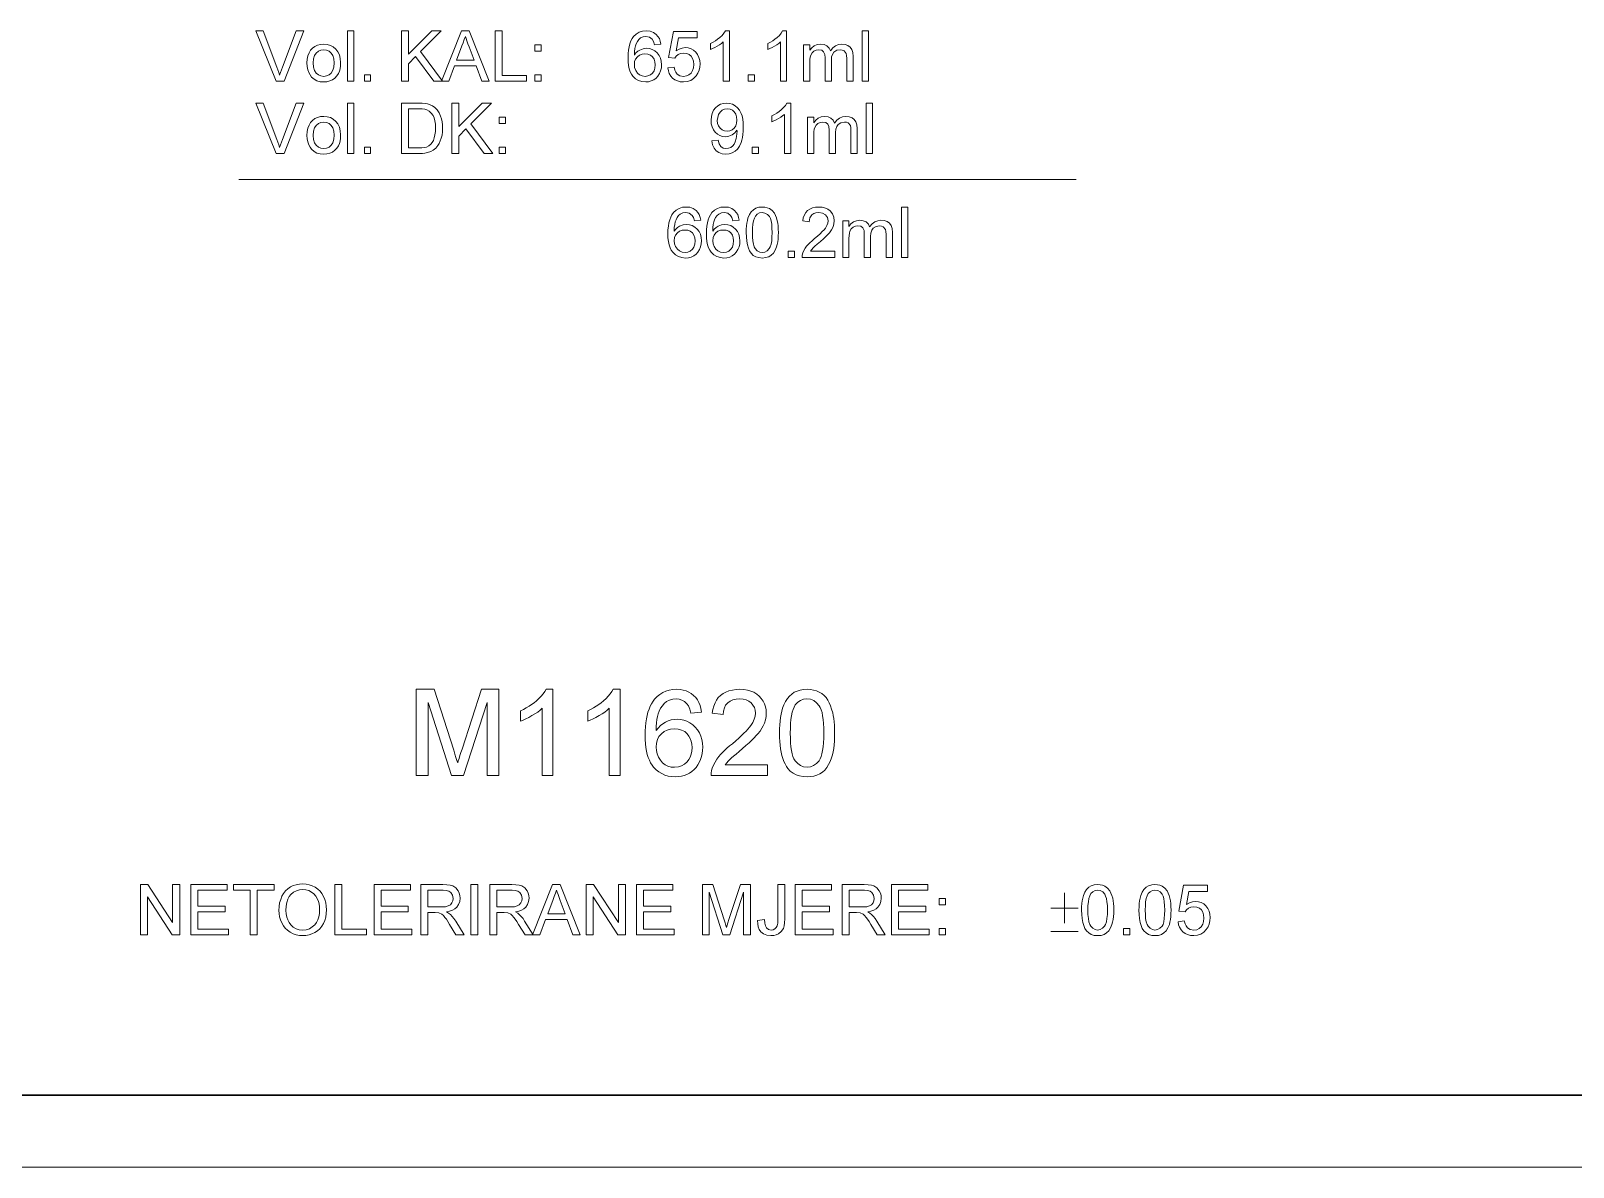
# Model space of a CAD drawing. Extents: x -99 to 297, y 0 to 420.
# Drawn here: x 35.1 to 142.4, y 0 to 79 of the extents above; entities that cross this region are included whole.
import ezdxf

# ---------------------------------------------------------------- set-up
doc = ezdxf.new("R2010")
doc.units = 0

msp = doc.modelspace()

# ---------------------------------------------------------------- linework, layer by layer
at = {"color": 7, "lineweight": 18}
msp.add_line((49.57, 68.64), (107.81, 68.64), dxfattribs=at)
at = {"color": 7, "lineweight": 30}
msp.add_line((20, 5), (292, 5), dxfattribs=at)
at = {"color": 7, "lineweight": 13}
msp.add_line((0, 0), (297, 0), dxfattribs=at)
for points in [[(52.17, 75.47), (50.76, 78.97), (51.28, 78.97), (52.23, 76.45), (52.3, 76.26), (52.37, 76.07), (52.42, 75.89), (52.48, 76.07), (52.55, 76.26), (52.61, 76.45), (53.57, 78.97), (54.09, 78.97), (52.73, 75.47)], [(57.14, 75.47), (57.14, 78.97), (57.58, 78.97), (57.58, 75.47)], [(60.88, 75.47), (60.88, 78.97), (61.37, 78.97), (61.37, 77.35), (62.99, 78.97), (63.65, 78.97), (62.21, 77.53), (63.75, 75.47), (63.15, 75.47), (61.87, 77.19), (61.37, 76.69), (61.37, 75.47)], [(63.67, 75.47), (65.06, 78.97), (65.6, 78.97), (66.99, 75.47), (66.47, 75.47), (66.08, 76.54), (64.58, 76.54), (64.19, 75.47)], [(64.72, 76.93), (65.94, 76.93), (65.59, 77.87), (65.51, 78.08), (65.44, 78.27), (65.38, 78.44), (65.33, 78.58), (65.25, 78.37), (65.17, 78.15), (65.09, 77.94)], [(67.4, 75.47), (67.4, 78.97), (67.89, 78.97), (67.89, 75.86), (69.59, 75.86), (69.59, 75.47)], [(78.92, 78.05), (78.49, 78), (78.42, 78.23), (78.32, 78.39), (78.13, 78.53), (77.89, 78.58), (77.69, 78.56), (77.5, 78.48), (77.39, 78.37), (77.29, 78.24), (77.2, 78.08), (77.15, 77.93), (77.11, 77.75), (77.09, 77.54), (77.08, 77.29), (77.19, 77.44), (77.32, 77.55), (77.46, 77.64), (77.69, 77.73), (77.93, 77.76), (78.14, 77.74), (78.33, 77.68), (78.51, 77.58), (78.67, 77.44), (78.8, 77.27), (78.9, 77.08), (78.95, 76.86), (78.97, 76.62), (78.96, 76.41), (78.91, 76.2), (78.83, 76.01), (78.72, 75.83), (78.59, 75.69), (78.43, 75.57), (78.26, 75.49), (78.07, 75.44), (77.87, 75.42), (77.61, 75.45), (77.37, 75.52), (77.16, 75.64), (76.98, 75.82), (76.88, 75.96), (76.79, 76.13), (76.72, 76.34), (76.68, 76.57), (76.65, 76.82), (76.64, 77.11), (76.65, 77.39), (76.67, 77.64), (76.71, 77.87), (76.76, 78.08), (76.83, 78.27), (76.92, 78.43), (77.02, 78.57), (77.2, 78.75), (77.41, 78.87), (77.65, 78.95), (77.92, 78.97), (78.18, 78.94), (78.41, 78.86), (78.6, 78.73), (78.72, 78.59), (78.82, 78.43), (78.88, 78.25)], [(79.41, 76.4), (79.85, 76.44), (79.89, 76.25), (79.96, 76.09), (80.06, 75.97), (80.25, 75.85), (80.5, 75.81), (80.7, 75.84), (80.88, 75.91), (81.02, 76.04), (81.12, 76.21), (81.19, 76.41), (81.21, 76.64), (81.19, 76.87), (81.13, 77.05), (81.03, 77.21), (80.89, 77.32), (80.72, 77.39), (80.5, 77.42), (80.3, 77.39), (80.13, 77.32), (80, 77.21), (79.9, 77.08), (79.46, 77.13), (79.8, 78.92), (81.45, 78.92), (81.45, 78.49), (80.16, 78.49), (79.99, 77.58), (80.19, 77.71), (80.4, 77.78), (80.62, 77.81), (80.83, 77.79), (81.02, 77.73), (81.19, 77.63), (81.35, 77.49), (81.48, 77.32), (81.57, 77.12), (81.63, 76.91), (81.65, 76.67), (81.63, 76.44), (81.58, 76.23), (81.5, 76.03), (81.38, 75.85), (81.2, 75.66), (81, 75.53), (80.76, 75.45), (80.49, 75.42), (80.27, 75.44), (80.08, 75.49), (79.9, 75.57), (79.74, 75.69), (79.61, 75.83), (79.51, 76), (79.45, 76.19)], [(83.69, 75.47), (83.25, 75.47), (83.25, 78.2), (83.13, 78.1), (83, 78), (82.84, 77.9), (82.67, 77.81), (82.52, 77.74), (82.38, 77.68), (82.38, 78.1), (82.55, 78.19), (82.72, 78.28), (82.87, 78.39), (83.02, 78.51), (83.18, 78.66), (83.31, 78.82), (83.41, 78.97), (83.69, 78.97)], [(87.67, 75.47), (87.24, 75.47), (87.24, 78.2), (87.12, 78.1), (86.98, 78), (86.82, 77.9), (86.66, 77.81), (86.5, 77.74), (86.36, 77.68), (86.36, 78.1), (86.54, 78.19), (86.71, 78.28), (86.86, 78.39), (87, 78.51), (87.17, 78.66), (87.3, 78.82), (87.39, 78.97), (87.67, 78.97)], [(92.92, 75.47), (92.92, 78.97), (93.36, 78.97), (93.36, 75.47)], [(54.32, 76.74), (54.33, 77), (54.38, 77.24), (54.46, 77.44), (54.57, 77.62), (54.7, 77.77), (54.87, 77.89), (55.06, 77.98), (55.26, 78.03), (55.49, 78.05), (55.73, 78.03), (55.95, 77.96), (56.15, 77.86), (56.33, 77.71), (56.47, 77.52), (56.57, 77.31), (56.63, 77.05), (56.65, 76.77), (56.64, 76.54), (56.62, 76.34), (56.57, 76.16), (56.51, 76.01), (56.4, 75.84), (56.26, 75.69), (56.09, 75.58), (55.9, 75.49), (55.7, 75.44), (55.49, 75.42), (55.24, 75.44), (55.01, 75.51), (54.82, 75.61), (54.64, 75.76), (54.53, 75.91), (54.44, 76.08), (54.37, 76.27), (54.33, 76.49)], [(54.76, 76.74), (54.78, 76.45), (54.85, 76.22), (54.96, 76.04), (55.11, 75.91), (55.29, 75.84), (55.49, 75.81), (55.68, 75.84), (55.86, 75.92), (56.01, 76.04), (56.12, 76.23), (56.19, 76.46), (56.21, 76.75), (56.19, 77.03), (56.12, 77.25), (56.01, 77.43), (55.86, 77.56), (55.68, 77.63), (55.49, 77.66), (55.29, 77.63), (55.11, 77.56), (54.96, 77.43), (54.85, 77.25), (54.78, 77.02)], [(70.17, 77.56), (70.17, 78), (70.61, 78), (70.61, 77.56)], [(77.08, 76.63), (77.1, 76.42), (77.18, 76.22), (77.29, 76.04), (77.44, 75.92), (77.62, 75.84), (77.83, 75.81), (78.03, 75.84), (78.2, 75.91), (78.34, 76.03), (78.45, 76.19), (78.51, 76.38), (78.54, 76.61), (78.51, 76.83), (78.45, 77.01), (78.34, 77.16), (78.2, 77.28), (78.02, 77.35), (77.81, 77.37), (77.62, 77.35), (77.45, 77.28), (77.29, 77.16), (77.17, 77.01), (77.1, 76.84)], [(88.84, 75.47), (88.84, 78), (89.28, 78), (89.28, 77.62), (89.41, 77.79), (89.59, 77.93), (89.79, 78.02), (90.02, 78.05), (90.27, 78.02), (90.47, 77.93), (90.62, 77.78), (90.72, 77.59), (90.88, 77.79), (91.06, 77.93), (91.27, 78.02), (91.5, 78.05), (91.74, 78.03), (91.93, 77.96), (92.09, 77.84), (92.2, 77.68), (92.27, 77.46), (92.29, 77.2), (92.29, 75.47), (91.85, 75.47), (91.85, 77.05), (91.84, 77.26), (91.81, 77.41), (91.66, 77.59), (91.54, 77.64), (91.4, 77.66), (91.16, 77.62), (90.96, 77.48), (90.86, 77.34), (90.8, 77.16), (90.79, 76.92), (90.79, 75.47), (90.35, 75.47), (90.35, 77.1), (90.32, 77.34), (90.24, 77.52), (90.11, 77.62), (89.9, 77.66), (89.73, 77.64), (89.57, 77.57), (89.44, 77.45), (89.35, 77.29), (89.31, 77.15), (89.29, 76.98), (89.28, 76.77), (89.28, 75.47)], [(58.31, 75.47), (58.31, 75.91), (58.74, 75.91), (58.74, 75.47)], [(70.17, 75.47), (70.17, 75.91), (70.61, 75.91), (70.61, 75.47)], [(85, 75.47), (85, 75.91), (85.44, 75.91), (85.44, 75.47)], [(52.17, 70.45), (50.76, 73.95), (51.28, 73.95), (52.23, 71.43), (52.3, 71.23), (52.37, 71.04), (52.42, 70.86), (52.48, 71.05), (52.55, 71.24), (52.61, 71.43), (53.57, 73.95), (54.09, 73.95), (52.73, 70.45)], [(54.32, 71.71), (54.33, 71.97), (54.38, 72.21), (54.46, 72.42), (54.57, 72.6), (54.7, 72.74), (54.87, 72.87), (55.06, 72.95), (55.26, 73.01), (55.49, 73.02), (55.73, 73), (55.95, 72.94), (56.15, 72.83), (56.33, 72.68), (56.47, 72.5), (56.57, 72.28), (56.63, 72.03), (56.65, 71.75), (56.64, 71.52), (56.62, 71.31), (56.57, 71.14), (56.51, 70.98), (56.4, 70.81), (56.26, 70.67), (56.09, 70.55), (55.9, 70.47), (55.7, 70.42), (55.49, 70.4), (55.24, 70.42), (55.01, 70.48), (54.82, 70.59), (54.64, 70.74), (54.53, 70.88), (54.44, 71.05), (54.37, 71.25), (54.33, 71.47)], [(57.14, 70.45), (57.14, 73.95), (57.58, 73.95), (57.58, 70.45)], [(60.88, 70.45), (60.88, 73.95), (62.08, 73.95), (62.32, 73.94), (62.53, 73.92), (62.69, 73.9), (62.88, 73.84), (63.05, 73.75), (63.2, 73.65), (63.37, 73.48), (63.51, 73.28), (63.61, 73.05), (63.67, 72.86), (63.72, 72.66), (63.74, 72.44), (63.75, 72.22), (63.74, 71.96), (63.71, 71.72), (63.66, 71.51), (63.59, 71.32), (63.51, 71.15), (63.42, 71), (63.27, 70.82), (63.1, 70.68), (62.92, 70.58), (62.69, 70.51), (62.52, 70.47), (62.34, 70.45), (62.13, 70.45)], [(61.37, 70.84), (62.09, 70.84), (62.3, 70.84), (62.48, 70.86), (62.62, 70.9), (62.79, 70.98), (62.93, 71.09), (63.02, 71.21), (63.11, 71.36), (63.17, 71.54), (63.22, 71.74), (63.25, 71.97), (63.26, 72.22), (63.25, 72.49), (63.22, 72.72), (63.17, 72.92), (63.09, 73.08), (62.96, 73.26), (62.82, 73.39), (62.66, 73.48), (62.52, 73.53), (62.32, 73.55), (62.08, 73.56), (61.37, 73.56)], [(64.38, 70.45), (64.38, 73.95), (64.87, 73.95), (64.87, 72.33), (66.49, 73.95), (67.15, 73.95), (65.71, 72.5), (67.25, 70.45), (66.65, 70.45), (65.37, 72.16), (64.87, 71.66), (64.87, 70.45)], [(67.69, 72.54), (67.69, 72.97), (68.12, 72.97), (68.12, 72.54)], [(82.46, 71.32), (82.9, 71.37), (82.97, 71.11), (83.09, 70.93), (83.25, 70.82), (83.45, 70.79), (83.63, 70.81), (83.79, 70.87), (83.92, 70.97), (84.02, 71.1), (84.09, 71.26), (84.16, 71.48), (84.19, 71.64), (84.21, 71.81), (84.22, 71.99), (84.21, 72.07), (84.07, 71.89), (83.88, 71.74), (83.65, 71.65), (83.41, 71.61), (83.21, 71.63), (83.03, 71.69), (82.86, 71.79), (82.71, 71.93), (82.58, 72.1), (82.49, 72.3), (82.43, 72.52), (82.42, 72.76), (82.44, 73.02), (82.49, 73.24), (82.59, 73.45), (82.72, 73.62), (82.88, 73.76), (83.06, 73.87), (83.27, 73.93), (83.49, 73.95), (83.7, 73.93), (83.9, 73.87), (84.09, 73.76), (84.26, 73.62), (84.4, 73.45), (84.51, 73.24), (84.57, 73.06), (84.62, 72.83), (84.64, 72.57), (84.65, 72.27), (84.65, 72.01), (84.63, 71.78), (84.6, 71.56), (84.56, 71.37), (84.51, 71.21), (84.4, 70.96), (84.26, 70.76), (84.09, 70.6), (83.89, 70.49), (83.67, 70.42), (83.43, 70.4), (83.18, 70.42), (82.96, 70.51), (82.77, 70.64), (82.62, 70.82), (82.52, 71.05)], [(84.21, 72.77), (84.19, 73), (84.13, 73.19), (84.03, 73.35), (83.9, 73.46), (83.74, 73.53), (83.55, 73.56), (83.36, 73.53), (83.19, 73.46), (83.05, 73.33), (82.94, 73.16), (82.88, 72.96), (82.85, 72.74), (82.87, 72.53), (82.94, 72.36), (83.04, 72.21), (83.18, 72.09), (83.35, 72.02), (83.54, 72), (83.73, 72.02), (83.89, 72.09), (84.03, 72.21), (84.13, 72.36), (84.19, 72.55)], [(87.96, 70.45), (87.52, 70.45), (87.52, 73.17), (87.4, 73.08), (87.27, 72.98), (87.11, 72.88), (86.94, 72.79), (86.79, 72.72), (86.65, 72.66), (86.65, 73.07), (86.82, 73.16), (86.99, 73.26), (87.14, 73.36), (87.29, 73.48), (87.45, 73.64), (87.58, 73.79), (87.68, 73.95), (87.96, 73.95)], [(89.12, 70.45), (89.12, 72.97), (89.56, 72.97), (89.56, 72.59), (89.7, 72.77), (89.87, 72.91), (90.08, 72.99), (90.31, 73.02), (90.56, 72.99), (90.75, 72.9), (90.9, 72.76), (91, 72.56), (91.16, 72.76), (91.35, 72.91), (91.56, 72.99), (91.79, 73.02), (92.02, 73), (92.22, 72.93), (92.37, 72.82), (92.49, 72.65), (92.55, 72.44), (92.58, 72.18), (92.58, 70.45), (92.14, 70.45), (92.14, 72.02), (92.13, 72.24), (92.1, 72.39), (91.95, 72.57), (91.83, 72.62), (91.69, 72.63), (91.44, 72.59), (91.25, 72.46), (91.15, 72.32), (91.09, 72.13), (91.07, 71.9), (91.07, 70.45), (90.63, 70.45), (90.63, 72.07), (90.61, 72.32), (90.53, 72.49), (90.39, 72.6), (90.19, 72.63), (90.01, 72.61), (89.85, 72.54), (89.72, 72.42), (89.63, 72.26), (89.59, 72.13), (89.57, 71.95), (89.56, 71.74), (89.56, 70.45)], [(93.21, 70.45), (93.21, 73.95), (93.65, 73.95), (93.65, 70.45)], [(54.76, 71.71), (54.78, 71.43), (54.85, 71.2), (54.96, 71.02), (55.11, 70.89), (55.29, 70.81), (55.49, 70.79), (55.68, 70.81), (55.86, 70.89), (56.01, 71.02), (56.12, 71.2), (56.19, 71.44), (56.21, 71.72), (56.19, 72), (56.12, 72.23), (56.01, 72.4), (55.86, 72.53), (55.68, 72.61), (55.49, 72.63), (55.29, 72.61), (55.11, 72.53), (54.96, 72.4), (54.85, 72.23), (54.78, 71.99)], [(58.31, 70.45), (58.31, 70.88), (58.74, 70.88), (58.74, 70.45)], [(67.69, 70.45), (67.69, 70.88), (68.12, 70.88), (68.12, 70.45)], [(85.28, 70.45), (85.28, 70.88), (85.72, 70.88), (85.72, 70.45)], [(81.7, 65.81), (81.26, 65.76), (81.19, 65.99), (81.1, 66.15), (80.9, 66.3), (80.66, 66.34), (80.46, 66.32), (80.27, 66.24), (80.16, 66.13), (80.06, 66), (79.98, 65.84), (79.92, 65.69), (79.89, 65.51), (79.86, 65.3), (79.85, 65.06), (79.96, 65.2), (80.09, 65.31), (80.23, 65.4), (80.47, 65.49), (80.71, 65.52), (80.92, 65.5), (81.11, 65.44), (81.28, 65.34), (81.44, 65.2), (81.58, 65.03), (81.67, 64.84), (81.73, 64.62), (81.75, 64.38), (81.73, 64.17), (81.68, 63.96), (81.6, 63.77), (81.5, 63.6), (81.37, 63.45), (81.21, 63.34), (81.04, 63.25), (80.85, 63.2), (80.64, 63.18), (80.38, 63.21), (80.15, 63.28), (79.94, 63.41), (79.76, 63.58), (79.65, 63.72), (79.57, 63.89), (79.5, 64.1), (79.45, 64.33), (79.42, 64.58), (79.41, 64.87), (79.42, 65.15), (79.45, 65.4), (79.48, 65.63), (79.54, 65.84), (79.61, 66.03), (79.69, 66.19), (79.8, 66.34), (79.98, 66.51), (80.19, 66.63), (80.42, 66.71), (80.69, 66.73), (80.95, 66.71), (81.18, 66.62), (81.38, 66.49), (81.5, 66.35), (81.59, 66.2), (81.66, 66.01)], [(84.37, 65.81), (83.94, 65.76), (83.87, 65.99), (83.77, 66.15), (83.57, 66.3), (83.34, 66.34), (83.14, 66.32), (82.95, 66.24), (82.83, 66.13), (82.73, 66), (82.65, 65.84), (82.6, 65.69), (82.56, 65.51), (82.54, 65.3), (82.53, 65.06), (82.64, 65.2), (82.77, 65.31), (82.91, 65.4), (83.14, 65.49), (83.38, 65.52), (83.59, 65.5), (83.78, 65.44), (83.96, 65.34), (84.12, 65.2), (84.25, 65.03), (84.35, 64.84), (84.4, 64.62), (84.42, 64.38), (84.41, 64.17), (84.36, 63.96), (84.28, 63.77), (84.17, 63.6), (84.04, 63.45), (83.88, 63.34), (83.71, 63.25), (83.52, 63.2), (83.31, 63.18), (83.06, 63.21), (82.82, 63.28), (82.61, 63.41), (82.43, 63.58), (82.33, 63.72), (82.24, 63.89), (82.17, 64.1), (82.13, 64.33), (82.1, 64.58), (82.09, 64.87), (82.1, 65.15), (82.12, 65.4), (82.16, 65.63), (82.21, 65.84), (82.28, 66.03), (82.37, 66.19), (82.47, 66.34), (82.65, 66.51), (82.86, 66.63), (83.1, 66.71), (83.36, 66.73), (83.63, 66.71), (83.86, 66.62), (84.05, 66.49), (84.17, 66.35), (84.27, 66.2), (84.33, 66.01)], [(84.86, 64.96), (84.86, 65.19), (84.88, 65.41), (84.9, 65.61), (84.94, 65.8), (84.98, 65.96), (85.08, 66.2), (85.21, 66.39), (85.36, 66.54), (85.53, 66.65), (85.74, 66.71), (85.98, 66.73), (86.15, 66.72), (86.32, 66.68), (86.47, 66.62), (86.67, 66.48), (86.82, 66.3), (86.89, 66.14), (86.96, 65.97), (87.02, 65.78), (87.05, 65.61), (87.08, 65.42), (87.09, 65.2), (87.1, 64.96), (87.09, 64.72), (87.08, 64.5), (87.05, 64.3), (87.02, 64.12), (86.97, 63.96), (86.88, 63.72), (86.75, 63.53), (86.6, 63.38), (86.42, 63.27), (86.21, 63.21), (85.98, 63.18), (85.74, 63.21), (85.53, 63.27), (85.35, 63.37), (85.2, 63.52), (85.09, 63.69), (85.01, 63.88), (84.94, 64.11), (84.9, 64.36), (84.87, 64.65)], [(91.03, 63.67), (91.03, 63.23), (88.75, 63.23), (88.76, 63.39), (88.8, 63.54), (88.86, 63.7), (88.95, 63.86), (89.06, 64.01), (89.17, 64.13), (89.29, 64.25), (89.44, 64.39), (89.61, 64.53), (89.82, 64.71), (90, 64.87), (90.15, 65.02), (90.27, 65.15), (90.36, 65.26), (90.46, 65.44), (90.53, 65.6), (90.55, 65.77), (90.5, 65.99), (90.37, 66.18), (90.16, 66.3), (89.9, 66.34), (89.71, 66.33), (89.55, 66.27), (89.42, 66.18), (89.28, 65.98), (89.23, 65.71), (88.8, 65.76), (88.83, 65.98), (88.9, 66.18), (89, 66.35), (89.13, 66.48), (89.29, 66.59), (89.47, 66.67), (89.68, 66.72), (89.91, 66.73), (90.15, 66.72), (90.36, 66.66), (90.54, 66.58), (90.7, 66.46), (90.86, 66.25), (90.95, 66.03), (90.98, 65.77), (90.96, 65.56), (90.91, 65.36), (90.8, 65.15), (90.65, 64.93), (90.54, 64.81), (90.4, 64.67), (90.23, 64.51), (90.02, 64.33), (89.79, 64.14), (89.63, 64), (89.52, 63.9), (89.41, 63.78), (89.32, 63.67)], [(95.65, 63.23), (95.65, 66.73), (96.09, 66.73), (96.09, 63.23)], [(85.3, 64.96), (85.3, 64.64), (85.33, 64.37), (85.37, 64.14), (85.42, 63.97), (85.49, 63.84), (85.63, 63.69), (85.8, 63.6), (85.98, 63.57), (86.16, 63.6), (86.32, 63.69), (86.46, 63.84), (86.53, 63.97), (86.59, 64.14), (86.63, 64.37), (86.65, 64.64), (86.66, 64.96), (86.65, 65.27), (86.63, 65.54), (86.59, 65.76), (86.54, 65.94), (86.47, 66.07), (86.33, 66.22), (86.16, 66.31), (85.97, 66.34), (85.79, 66.32), (85.63, 66.24), (85.5, 66.1), (85.43, 65.96), (85.37, 65.77), (85.33, 65.54), (85.3, 65.27)], [(91.57, 63.23), (91.57, 65.76), (92, 65.76), (92, 65.38), (92.14, 65.55), (92.31, 65.69), (92.52, 65.78), (92.75, 65.81), (93, 65.78), (93.2, 65.69), (93.35, 65.54), (93.44, 65.35), (93.61, 65.55), (93.79, 65.69), (94, 65.78), (94.23, 65.81), (94.46, 65.79), (94.66, 65.72), (94.81, 65.6), (94.93, 65.44), (95, 65.23), (95.02, 64.96), (95.02, 63.23), (94.58, 63.23), (94.58, 64.81), (94.57, 65.03), (94.54, 65.17), (94.39, 65.35), (94.27, 65.4), (94.13, 65.42), (93.89, 65.38), (93.69, 65.25), (93.59, 65.11), (93.53, 64.92), (93.51, 64.68), (93.51, 63.23), (93.07, 63.23), (93.07, 64.86), (93.05, 65.1), (92.97, 65.28), (92.83, 65.39), (92.63, 65.42), (92.46, 65.4), (92.3, 65.33), (92.16, 65.21), (92.07, 65.05), (92.04, 64.91), (92.01, 64.74), (92, 64.53), (92, 63.23)], [(79.85, 64.39), (79.88, 64.18), (79.95, 63.98), (80.07, 63.8), (80.22, 63.68), (80.4, 63.6), (80.61, 63.57), (80.8, 63.6), (80.97, 63.67), (81.12, 63.79), (81.22, 63.95), (81.29, 64.14), (81.31, 64.37), (81.29, 64.59), (81.22, 64.77), (81.12, 64.93), (80.97, 65.04), (80.8, 65.11), (80.59, 65.13), (80.4, 65.11), (80.22, 65.04), (80.07, 64.93), (79.95, 64.78), (79.88, 64.6)], [(82.53, 64.39), (82.55, 64.18), (82.63, 63.98), (82.74, 63.8), (82.89, 63.68), (83.07, 63.6), (83.28, 63.57), (83.48, 63.6), (83.65, 63.67), (83.79, 63.79), (83.9, 63.95), (83.96, 64.14), (83.98, 64.37), (83.96, 64.59), (83.9, 64.77), (83.79, 64.93), (83.65, 65.04), (83.47, 65.11), (83.26, 65.13), (83.07, 65.11), (82.89, 65.04), (82.74, 64.93), (82.62, 64.78), (82.55, 64.6)], [(87.78, 63.23), (87.78, 63.67), (88.21, 63.67), (88.21, 63.23)], [(61.92, 27.21), (61.92, 33.21), (63.16, 33.21), (64.52, 28.99), (64.61, 28.71), (64.68, 28.47), (64.75, 28.27), (64.8, 28.1), (64.84, 28.25), (64.89, 28.41), (64.95, 28.61), (65.02, 28.82), (65.1, 29.06), (66.45, 33.21), (67.67, 33.21), (67.67, 27.21), (66.84, 27.21), (66.84, 32.3), (65.21, 27.21), (64.37, 27.21), (62.75, 32.3), (62.75, 27.21)], [(71.42, 27.21), (70.67, 27.21), (70.67, 31.89), (70.53, 31.76), (70.36, 31.63), (70.17, 31.51), (69.96, 31.38), (69.75, 31.26), (69.54, 31.16), (69.35, 31.07), (69.17, 31), (69.17, 31.71), (69.38, 31.81), (69.57, 31.92), (69.76, 32.03), (69.94, 32.15), (70.11, 32.28), (70.27, 32.41), (70.45, 32.58), (70.6, 32.74), (70.74, 32.9), (70.85, 33.06), (70.94, 33.21), (71.42, 33.21)], [(76.09, 27.21), (75.34, 27.21), (75.34, 31.89), (75.19, 31.76), (75.02, 31.63), (74.84, 31.51), (74.63, 31.38), (74.41, 31.26), (74.21, 31.16), (74.02, 31.07), (73.84, 31), (73.84, 31.71), (74.04, 31.81), (74.24, 31.92), (74.43, 32.03), (74.61, 32.15), (74.78, 32.28), (74.94, 32.41), (75.12, 32.58), (75.27, 32.74), (75.4, 32.9), (75.52, 33.06), (75.6, 33.21), (76.09, 33.21)], [(81.75, 31.63), (81, 31.55), (80.93, 31.82), (80.84, 32.05), (80.72, 32.21), (80.56, 32.36), (80.39, 32.46), (80.19, 32.52), (79.98, 32.55), (79.75, 32.52), (79.52, 32.46), (79.31, 32.36), (79.16, 32.23), (79.03, 32.07), (78.91, 31.89), (78.8, 31.68), (78.74, 31.51), (78.68, 31.33), (78.64, 31.11), (78.61, 30.88), (78.6, 30.62), (78.59, 30.34), (78.73, 30.52), (78.89, 30.69), (79.06, 30.82), (79.24, 30.93), (79.44, 31.02), (79.64, 31.08), (79.84, 31.12), (80.05, 31.13), (80.3, 31.11), (80.52, 31.07), (80.74, 30.99), (80.95, 30.89), (81.14, 30.75), (81.32, 30.59), (81.48, 30.4), (81.61, 30.19), (81.71, 29.96), (81.78, 29.72), (81.82, 29.46), (81.84, 29.18), (81.83, 28.96), (81.8, 28.74), (81.75, 28.53), (81.68, 28.33), (81.59, 28.13), (81.49, 27.95), (81.37, 27.78), (81.23, 27.63), (81.08, 27.5), (80.92, 27.39), (80.74, 27.29), (80.55, 27.22), (80.36, 27.17), (80.15, 27.14), (79.94, 27.13), (79.68, 27.14), (79.44, 27.18), (79.21, 27.25), (78.99, 27.35), (78.79, 27.47), (78.6, 27.62), (78.42, 27.8), (78.31, 27.94), (78.21, 28.1), (78.13, 28.28), (78.05, 28.48), (77.98, 28.69), (77.93, 28.92), (77.89, 29.17), (77.86, 29.43), (77.84, 29.72), (77.84, 30.02), (77.84, 30.32), (77.86, 30.61), (77.89, 30.89), (77.92, 31.15), (77.97, 31.39), (78.03, 31.62), (78.1, 31.83), (78.18, 32.03), (78.27, 32.21), (78.38, 32.38), (78.49, 32.53), (78.66, 32.71), (78.85, 32.86), (79.05, 32.99), (79.27, 33.09), (79.51, 33.16), (79.76, 33.2), (80.03, 33.21), (80.26, 33.2), (80.48, 33.16), (80.68, 33.11), (80.87, 33.02), (81.04, 32.92), (81.2, 32.79), (81.35, 32.64), (81.47, 32.48), (81.57, 32.29), (81.65, 32.09), (81.71, 31.87)], [(86.34, 27.96), (86.34, 27.21), (82.42, 27.21), (82.43, 27.39), (82.45, 27.57), (82.5, 27.74), (82.59, 27.94), (82.69, 28.15), (82.82, 28.35), (82.96, 28.54), (83.08, 28.68), (83.21, 28.82), (83.35, 28.96), (83.52, 29.11), (83.7, 29.27), (83.9, 29.43), (84.13, 29.63), (84.34, 29.81), (84.53, 29.99), (84.7, 30.15), (84.85, 30.31), (84.98, 30.45), (85.09, 30.58), (85.18, 30.69), (85.32, 30.91), (85.42, 31.13), (85.48, 31.35), (85.5, 31.56), (85.49, 31.76), (85.43, 31.94), (85.33, 32.11), (85.2, 32.26), (85.03, 32.38), (84.85, 32.47), (84.64, 32.53), (84.4, 32.55), (84.15, 32.53), (83.93, 32.47), (83.74, 32.38), (83.57, 32.26), (83.43, 32.1), (83.34, 31.92), (83.28, 31.7), (83.25, 31.46), (82.5, 31.55), (82.54, 31.81), (82.6, 32.04), (82.69, 32.26), (82.79, 32.46), (82.92, 32.63), (83.08, 32.79), (83.25, 32.92), (83.45, 33.02), (83.66, 33.11), (83.9, 33.16), (84.15, 33.2), (84.42, 33.21), (84.69, 33.2), (84.94, 33.16), (85.18, 33.09), (85.39, 33), (85.59, 32.88), (85.76, 32.74), (85.91, 32.57), (86.03, 32.39), (86.13, 32.2), (86.2, 32), (86.24, 31.78), (86.25, 31.55), (86.24, 31.32), (86.19, 31.08), (86.12, 30.85), (86.04, 30.68), (85.94, 30.5), (85.82, 30.31), (85.67, 30.12), (85.56, 29.99), (85.42, 29.84), (85.25, 29.67), (85.06, 29.49), (84.84, 29.3), (84.6, 29.09), (84.36, 28.88), (84.15, 28.71), (83.98, 28.56), (83.84, 28.44), (83.74, 28.35), (83.61, 28.22), (83.5, 28.09), (83.4, 27.96)], [(87.17, 30.17), (87.18, 30.46), (87.19, 30.74), (87.21, 31), (87.24, 31.25), (87.28, 31.48), (87.33, 31.69), (87.39, 31.89), (87.48, 32.14), (87.59, 32.37), (87.72, 32.57), (87.86, 32.74), (88.02, 32.88), (88.2, 33), (88.4, 33.09), (88.61, 33.16), (88.84, 33.2), (89.09, 33.21), (89.32, 33.2), (89.54, 33.16), (89.74, 33.1), (89.94, 33.02), (90.12, 32.91), (90.28, 32.78), (90.41, 32.63), (90.53, 32.46), (90.63, 32.27), (90.72, 32.06), (90.8, 31.83), (90.87, 31.58), (90.91, 31.39), (90.95, 31.19), (90.97, 30.96), (90.99, 30.72), (91, 30.45), (91, 30.17), (91, 29.88), (90.99, 29.6), (90.97, 29.34), (90.94, 29.09), (90.9, 28.87), (90.85, 28.65), (90.79, 28.45), (90.7, 28.2), (90.59, 27.98), (90.46, 27.78), (90.32, 27.6), (90.16, 27.46), (89.98, 27.34), (89.78, 27.25), (89.57, 27.18), (89.34, 27.14), (89.09, 27.13), (88.81, 27.14), (88.56, 27.19), (88.33, 27.27), (88.12, 27.38), (87.92, 27.53), (87.75, 27.7), (87.65, 27.85), (87.56, 28.02), (87.48, 28.2), (87.41, 28.39), (87.34, 28.6), (87.29, 28.83), (87.25, 29.07), (87.21, 29.32), (87.19, 29.59), (87.18, 29.87)], [(87.92, 30.17), (87.93, 29.82), (87.94, 29.5), (87.97, 29.21), (88.01, 28.95), (88.05, 28.73), (88.11, 28.54), (88.18, 28.38), (88.26, 28.25), (88.44, 28.05), (88.63, 27.91), (88.85, 27.82), (89.09, 27.8), (89.32, 27.82), (89.54, 27.91), (89.74, 28.05), (89.92, 28.25), (90, 28.38), (90.07, 28.54), (90.12, 28.73), (90.17, 28.96), (90.21, 29.21), (90.23, 29.5), (90.25, 29.82), (90.25, 30.17), (90.25, 30.51), (90.23, 30.83), (90.21, 31.11), (90.17, 31.36), (90.13, 31.59), (90.07, 31.78), (90, 31.94), (89.93, 32.07), (89.75, 32.28), (89.55, 32.43), (89.33, 32.52), (89.08, 32.55), (88.84, 32.52), (88.63, 32.44), (88.44, 32.31), (88.27, 32.13), (88.19, 31.98), (88.12, 31.81), (88.06, 31.61), (88.01, 31.37), (87.97, 31.12), (87.94, 30.83), (87.93, 30.51)], [(78.59, 29.2), (78.61, 28.95), (78.66, 28.72), (78.76, 28.49), (78.89, 28.28), (79.04, 28.11), (79.22, 27.97), (79.42, 27.87), (79.64, 27.81), (79.88, 27.8), (80.14, 27.82), (80.37, 27.89), (80.57, 28), (80.75, 28.16), (80.87, 28.32), (80.97, 28.5), (81.03, 28.7), (81.07, 28.92), (81.09, 29.16), (81.07, 29.39), (81.03, 29.6), (80.97, 29.79), (80.88, 29.96), (80.76, 30.11), (80.58, 30.27), (80.37, 30.37), (80.13, 30.44), (79.85, 30.46), (79.6, 30.44), (79.36, 30.37), (79.15, 30.27), (78.96, 30.11), (78.79, 29.92), (78.68, 29.71), (78.61, 29.47)], [(42.75, 16.14), (42.75, 19.64), (43.26, 19.64), (44.98, 17), (44.98, 19.64), (45.47, 19.64), (45.47, 16.14), (44.95, 16.14), (43.23, 18.78), (43.23, 16.14)], [(46.25, 16.14), (46.25, 19.64), (48.77, 19.64), (48.77, 19.25), (46.73, 19.25), (46.73, 18.13), (48.63, 18.13), (48.63, 17.74), (46.73, 17.74), (46.73, 16.53), (48.87, 16.53), (48.87, 16.14)], [(50.38, 16.14), (50.38, 19.25), (49.21, 19.25), (49.21, 19.64), (52.03, 19.64), (52.03, 19.25), (50.86, 19.25), (50.86, 16.14)], [(52.37, 17.84), (52.38, 18.12), (52.42, 18.38), (52.49, 18.61), (52.58, 18.83), (52.69, 19.02), (52.83, 19.2), (52.99, 19.35), (53.17, 19.47), (53.36, 19.57), (53.57, 19.63), (53.79, 19.67), (54.03, 19.69), (54.26, 19.67), (54.48, 19.63), (54.69, 19.56), (54.89, 19.46), (55.07, 19.33), (55.23, 19.18), (55.36, 19.01), (55.47, 18.82), (55.56, 18.6), (55.63, 18.38), (55.66, 18.14), (55.68, 17.88), (55.66, 17.63), (55.62, 17.38), (55.56, 17.15), (55.46, 16.94), (55.35, 16.74), (55.21, 16.57), (55.05, 16.43), (54.86, 16.31), (54.66, 16.21), (54.46, 16.14), (54.25, 16.1), (54.02, 16.09), (53.79, 16.11), (53.56, 16.15), (53.35, 16.22), (53.15, 16.33), (52.97, 16.46), (52.81, 16.61), (52.68, 16.78), (52.57, 16.98), (52.48, 17.18), (52.42, 17.4), (52.38, 17.62)], [(56.26, 16.14), (56.26, 19.64), (56.75, 19.64), (56.75, 16.53), (58.45, 16.53), (58.45, 16.14)], [(58.98, 16.14), (58.98, 19.64), (61.51, 19.64), (61.51, 19.25), (59.47, 19.25), (59.47, 18.13), (61.36, 18.13), (61.36, 17.74), (59.47, 17.74), (59.47, 16.53), (61.61, 16.53), (61.61, 16.14)], [(62.24, 16.14), (62.24, 19.64), (63.77, 19.64), (64.04, 19.63), (64.27, 19.6), (64.45, 19.55), (64.66, 19.42), (64.82, 19.21), (64.9, 19.05), (64.95, 18.88), (64.96, 18.69), (64.94, 18.46), (64.86, 18.25), (64.73, 18.07), (64.6, 17.95), (64.44, 17.86), (64.24, 17.79), (64.02, 17.74), (64.17, 17.66), (64.29, 17.57), (64.41, 17.43), (64.54, 17.28), (64.66, 17.1), (65.24, 16.14), (64.68, 16.14), (64.23, 16.87), (64.11, 17.07), (64.01, 17.23), (63.91, 17.36), (63.8, 17.5), (63.69, 17.59), (63.49, 17.68), (63.24, 17.69), (62.73, 17.69), (62.73, 16.14)], [(65.72, 16.14), (65.72, 19.64), (66.21, 19.64), (66.21, 16.14)], [(67.04, 16.14), (67.04, 19.64), (68.57, 19.64), (68.84, 19.63), (69.07, 19.6), (69.25, 19.55), (69.46, 19.42), (69.62, 19.21), (69.7, 19.05), (69.74, 18.88), (69.76, 18.69), (69.73, 18.46), (69.66, 18.25), (69.53, 18.07), (69.4, 17.95), (69.23, 17.86), (69.04, 17.79), (68.81, 17.74), (68.97, 17.66), (69.08, 17.57), (69.21, 17.43), (69.34, 17.28), (69.45, 17.1), (70.04, 16.14), (69.48, 16.14), (69.03, 16.87), (68.91, 17.07), (68.8, 17.23), (68.71, 17.36), (68.59, 17.5), (68.49, 17.59), (68.28, 17.68), (68.04, 17.69), (67.52, 17.69), (67.52, 16.14)], [(70.01, 16.14), (71.4, 19.64), (71.93, 19.64), (73.32, 16.14), (72.81, 16.14), (72.41, 17.21), (70.91, 17.21), (70.52, 16.14)], [(73.74, 16.14), (73.74, 19.64), (74.25, 19.64), (75.97, 17), (75.97, 19.64), (76.46, 19.64), (76.46, 16.14), (75.94, 16.14), (74.22, 18.78), (74.22, 16.14)], [(77.24, 16.14), (77.24, 19.64), (79.76, 19.64), (79.76, 19.25), (77.72, 19.25), (77.72, 18.13), (79.62, 18.13), (79.62, 17.74), (77.72, 17.74), (77.72, 16.53), (79.86, 16.53), (79.86, 16.14)], [(81.81, 16.14), (81.81, 19.64), (82.53, 19.64), (83.32, 17.18), (83.39, 16.97), (83.44, 16.79), (83.48, 16.66), (83.53, 16.81), (83.59, 16.99), (83.66, 17.22), (84.45, 19.64), (85.16, 19.64), (85.16, 16.14), (84.67, 16.14), (84.67, 19.1), (83.72, 16.14), (83.24, 16.14), (82.29, 19.1), (82.29, 16.14)], [(85.65, 17.15), (86.13, 17.21), (86.15, 16.96), (86.2, 16.77), (86.27, 16.63), (86.41, 16.52), (86.59, 16.48), (86.74, 16.5), (86.86, 16.56), (86.95, 16.65), (87.01, 16.78), (87.05, 16.96), (87.06, 17.22), (87.06, 19.64), (87.54, 19.64), (87.54, 17.26), (87.53, 16.99), (87.5, 16.77), (87.44, 16.58), (87.3, 16.37), (87.11, 16.22), (86.95, 16.15), (86.77, 16.1), (86.57, 16.09), (86.29, 16.12), (86.06, 16.21), (85.88, 16.36), (85.77, 16.51), (85.7, 16.69), (85.66, 16.9)], [(88.27, 16.14), (88.27, 19.64), (90.8, 19.64), (90.8, 19.25), (88.76, 19.25), (88.76, 18.13), (90.65, 18.13), (90.65, 17.74), (88.76, 17.74), (88.76, 16.53), (90.9, 16.53), (90.9, 16.14)], [(91.53, 16.14), (91.53, 19.64), (93.06, 19.64), (93.33, 19.63), (93.56, 19.6), (93.74, 19.55), (93.95, 19.42), (94.11, 19.21), (94.19, 19.05), (94.24, 18.88), (94.25, 18.69), (94.23, 18.46), (94.15, 18.25), (94.02, 18.07), (93.89, 17.95), (93.73, 17.86), (93.53, 17.79), (93.31, 17.74), (93.46, 17.66), (93.58, 17.57), (93.7, 17.43), (93.83, 17.28), (93.95, 17.1), (94.53, 16.14), (93.97, 16.14), (93.52, 16.87), (93.4, 17.07), (93.3, 17.23), (93.2, 17.36), (93.08, 17.5), (92.98, 17.59), (92.78, 17.68), (92.53, 17.69), (92.01, 17.69), (92.01, 16.14)], [(94.96, 16.14), (94.96, 19.64), (97.49, 19.64), (97.49, 19.25), (95.45, 19.25), (95.45, 18.13), (97.35, 18.13), (97.35, 17.74), (95.45, 17.74), (95.45, 16.53), (97.59, 16.53), (97.59, 16.14)], [(108.18, 17.86), (108.18, 18.1), (108.2, 18.32), (108.22, 18.52), (108.26, 18.7), (108.3, 18.87), (108.4, 19.1), (108.52, 19.3), (108.67, 19.45), (108.85, 19.55), (109.06, 19.62), (109.29, 19.64), (109.47, 19.63), (109.64, 19.59), (109.79, 19.53), (109.99, 19.39), (110.14, 19.2), (110.21, 19.05), (110.28, 18.88), (110.34, 18.69), (110.37, 18.52), (110.39, 18.33), (110.41, 18.11), (110.41, 17.86), (110.41, 17.63), (110.39, 17.41), (110.37, 17.21), (110.33, 17.03), (110.29, 16.86), (110.19, 16.63), (110.07, 16.43), (109.92, 16.28), (109.74, 16.18), (109.53, 16.11), (109.29, 16.09), (109.06, 16.11), (108.85, 16.17), (108.67, 16.28), (108.52, 16.43), (108.41, 16.59), (108.33, 16.79), (108.26, 17.01), (108.21, 17.27), (108.19, 17.55)], [(112.16, 17.86), (112.17, 18.1), (112.18, 18.32), (112.21, 18.52), (112.24, 18.7), (112.29, 18.87), (112.39, 19.1), (112.51, 19.3), (112.66, 19.45), (112.84, 19.55), (113.05, 19.62), (113.28, 19.64), (113.46, 19.63), (113.62, 19.59), (113.78, 19.53), (113.97, 19.39), (114.12, 19.2), (114.2, 19.05), (114.27, 18.88), (114.32, 18.69), (114.36, 18.52), (114.38, 18.33), (114.39, 18.11), (114.4, 17.86), (114.39, 17.63), (114.38, 17.41), (114.35, 17.21), (114.32, 17.03), (114.28, 16.86), (114.18, 16.63), (114.06, 16.43), (113.9, 16.28), (113.73, 16.18), (113.52, 16.11), (113.28, 16.09), (113.05, 16.11), (112.84, 16.17), (112.66, 16.28), (112.5, 16.43), (112.4, 16.59), (112.31, 16.79), (112.25, 17.01), (112.2, 17.27), (112.17, 17.55)], [(114.89, 17.06), (115.32, 17.11), (115.37, 16.92), (115.44, 16.76), (115.53, 16.64), (115.73, 16.52), (115.97, 16.48), (116.18, 16.5), (116.35, 16.58), (116.49, 16.71), (116.6, 16.88), (116.66, 17.08), (116.68, 17.31), (116.66, 17.53), (116.6, 17.72), (116.51, 17.88), (116.37, 17.99), (116.19, 18.06), (115.97, 18.08), (115.77, 18.06), (115.61, 17.99), (115.48, 17.88), (115.37, 17.74), (114.93, 17.79), (115.27, 19.59), (116.93, 19.59), (116.93, 19.15), (115.63, 19.15), (115.47, 18.25), (115.67, 18.37), (115.88, 18.45), (116.09, 18.47), (116.3, 18.45), (116.49, 18.39), (116.67, 18.29), (116.82, 18.15), (116.95, 17.98), (117.05, 17.79), (117.1, 17.58), (117.12, 17.34), (117.1, 17.11), (117.05, 16.89), (116.97, 16.7), (116.85, 16.52), (116.68, 16.33), (116.47, 16.2), (116.23, 16.12), (115.97, 16.09), (115.75, 16.11), (115.55, 16.16), (115.37, 16.24), (115.22, 16.36), (115.09, 16.5), (114.99, 16.67), (114.92, 16.85)], [(52.86, 17.84), (52.87, 17.6), (52.91, 17.37), (52.98, 17.18), (53.07, 17), (53.19, 16.84), (53.37, 16.68), (53.56, 16.57), (53.78, 16.5), (54.02, 16.48), (54.27, 16.5), (54.49, 16.57), (54.68, 16.69), (54.86, 16.85), (54.98, 17.01), (55.07, 17.19), (55.14, 17.4), (55.18, 17.63), (55.19, 17.89), (55.18, 18.09), (55.16, 18.29), (55.11, 18.47), (55.05, 18.63), (54.94, 18.83), (54.8, 18.99), (54.64, 19.12), (54.45, 19.22), (54.25, 19.28), (54.03, 19.3), (53.8, 19.28), (53.58, 19.21), (53.38, 19.11), (53.2, 18.96), (53.08, 18.81), (52.98, 18.62), (52.91, 18.4), (52.87, 18.13)], [(62.73, 18.08), (63.68, 18.08), (63.95, 18.1), (64.14, 18.15), (64.29, 18.24), (64.39, 18.36), (64.45, 18.51), (64.48, 18.68), (64.43, 18.91), (64.31, 19.09), (64.18, 19.18), (64, 19.23), (63.79, 19.25), (62.73, 19.25)], [(67.52, 18.08), (68.48, 18.08), (68.74, 18.1), (68.94, 18.15), (69.08, 18.24), (69.19, 18.36), (69.25, 18.51), (69.27, 18.68), (69.23, 18.91), (69.11, 19.09), (68.98, 19.18), (68.8, 19.23), (68.58, 19.25), (67.52, 19.25)], [(71.06, 17.6), (72.27, 17.6), (71.92, 18.54), (71.85, 18.75), (71.78, 18.94), (71.72, 19.11), (71.66, 19.25), (71.59, 19.04), (71.51, 18.82), (71.43, 18.6)], [(92.01, 18.08), (92.97, 18.08), (93.24, 18.1), (93.43, 18.15), (93.58, 18.24), (93.68, 18.36), (93.74, 18.51), (93.76, 18.68), (93.72, 18.91), (93.6, 19.09), (93.47, 19.18), (93.29, 19.23), (93.08, 19.25), (92.01, 19.25)], [(98.27, 18.23), (98.27, 18.67), (98.71, 18.67), (98.71, 18.23)], [(108.61, 17.86), (108.62, 17.55), (108.65, 17.27), (108.68, 17.05), (108.74, 16.87), (108.81, 16.74), (108.95, 16.6), (109.11, 16.51), (109.29, 16.48), (109.48, 16.51), (109.64, 16.6), (109.78, 16.74), (109.85, 16.87), (109.9, 17.05), (109.94, 17.28), (109.97, 17.55), (109.98, 17.86), (109.97, 18.18), (109.94, 18.44), (109.91, 18.67), (109.85, 18.84), (109.79, 18.98), (109.65, 19.13), (109.48, 19.22), (109.29, 19.25), (109.11, 19.22), (108.95, 19.14), (108.82, 19.01), (108.74, 18.86), (108.69, 18.68), (108.65, 18.45), (108.62, 18.18)], [(112.6, 17.86), (112.61, 17.55), (112.63, 17.27), (112.67, 17.05), (112.73, 16.87), (112.8, 16.74), (112.94, 16.6), (113.1, 16.51), (113.28, 16.48), (113.46, 16.51), (113.62, 16.6), (113.77, 16.74), (113.84, 16.87), (113.89, 17.05), (113.93, 17.28), (113.95, 17.55), (113.96, 17.86), (113.95, 18.18), (113.93, 18.44), (113.89, 18.67), (113.84, 18.84), (113.77, 18.98), (113.63, 19.13), (113.47, 19.22), (113.28, 19.25), (113.1, 19.22), (112.94, 19.14), (112.8, 19.01), (112.73, 18.86), (112.67, 18.68), (112.63, 18.45), (112.61, 18.18)], [(98.27, 16.14), (98.27, 16.58), (98.71, 16.58), (98.71, 16.14)], [(111.09, 16.14), (111.09, 16.58), (111.53, 16.58), (111.53, 16.14)]]:
    msp.add_lwpolyline(points, close=True, dxfattribs=at)
for points in [[(106.99, 16.96), (106.99, 19.06)], [(106.04, 18.01), (107.93, 18.01)], [(106.04, 16.37), (107.93, 16.37)]]:
    msp.add_lwpolyline(points, dxfattribs=at)

doc.saveas('drawing.dxf')
